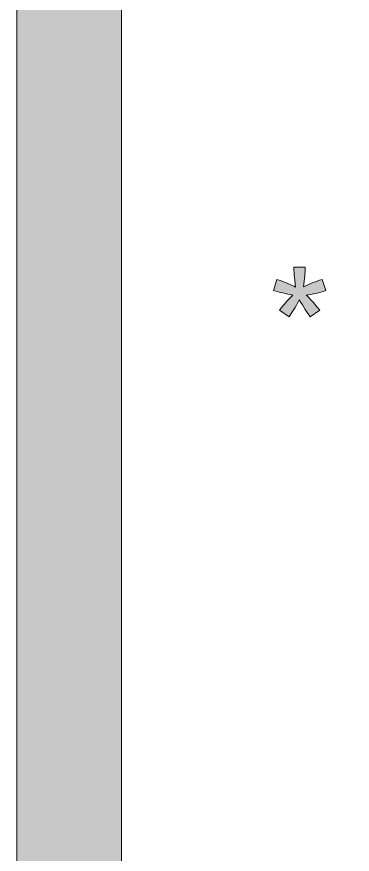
# Model space of a CAD drawing. Header units: inches. Extents: x -17.6 to 82.3, y -15.1 to 23.2.
# Drawn here: x 78.152 to 78.553, y -4.854 to -3.853 of the extents above; entities that cross this region are included whole.
import ezdxf

# ---------------------------------------------------------------- set-up
doc = ezdxf.new("R2010")
doc.units = ezdxf.units.IN
doc.header["$MEASUREMENT"] = 0
doc.layers.get('0').update_dxf_attribs({"lineweight": 0})
doc.layers.add('G-ANNO-TTLB', color=7, linetype='Continuous', lineweight=0)

# ---------------------------------------------------------------- blocks, each defined once
blk = doc.blocks.new('Block_3')
at = {"true_color": 0x000000, "transparency": 33554687}
h = blk.add_hatch(color=18, dxfattribs=at)
h.dxf.hatch_style = 2
edge = h.paths.add_edge_path()
edge.add_spline(control_points=[(78.4589, -4.1801), (78.4589, -4.1801), (78.4632, -4.1667), (78.4632, -4.1667), (78.4733, -4.1702), (78.4806, -4.1733), (78.4852, -4.1759), (78.484, -4.1644), (78.4833, -4.1565), (78.4833, -4.1522), (78.4833, -4.1522), (78.497, -4.1522), (78.497, -4.1522), (78.4969, -4.1585), (78.4961, -4.1663), (78.4948, -4.1758), (78.5014, -4.1725), (78.5088, -4.1694), (78.5173, -4.1667), (78.5173, -4.1667), (78.5216, -4.1801), (78.5216, -4.1801), (78.5136, -4.1828), (78.5057, -4.1846), (78.498, -4.1855), (78.5018, -4.1888), (78.5073, -4.1948), (78.5143, -4.2034), (78.5143, -4.2034), (78.5029, -4.2115), (78.5029, -4.2115), (78.4993, -4.2065), (78.4949, -4.1997), (78.4899, -4.1911), (78.4852, -4.2), (78.4811, -4.2068), (78.4776, -4.2115), (78.4776, -4.2115), (78.4664, -4.2034), (78.4664, -4.2034), (78.4737, -4.1943), (78.479, -4.1884), (78.4821, -4.1855), (78.474, -4.1839), (78.4662, -4.1821), (78.4589, -4.1801)], knot_values=[0, 0, 0, 0, 1, 1, 1, 2, 2, 2, 3, 3, 3, 4, 4, 4, 5, 5, 5, 6, 6, 6, 7, 7, 7, 8, 8, 8, 9, 9, 9, 10, 10, 10, 11, 11, 11, 12, 12, 12, 13, 13, 13, 14, 14, 14, 15, 15, 15, 15], degree=3, periodic=0)
blk.add_open_spline([(78.4589, -4.1801), (78.4589, -4.1801), (78.4632, -4.1667), (78.4632, -4.1667), (78.4733, -4.1702), (78.4806, -4.1733), (78.4852, -4.1759), (78.484, -4.1644), (78.4833, -4.1565), (78.4833, -4.1522), (78.4833, -4.1522), (78.497, -4.1522), (78.497, -4.1522), (78.4969, -4.1585), (78.4961, -4.1663), (78.4948, -4.1758), (78.5014, -4.1725), (78.5088, -4.1694), (78.5173, -4.1667), (78.5173, -4.1667), (78.5216, -4.1801), (78.5216, -4.1801), (78.5136, -4.1828), (78.5057, -4.1846), (78.498, -4.1855), (78.5018, -4.1888), (78.5073, -4.1948), (78.5143, -4.2034), (78.5143, -4.2034), (78.5029, -4.2115), (78.5029, -4.2115), (78.4993, -4.2065), (78.4949, -4.1997), (78.4899, -4.1911), (78.4852, -4.2), (78.4811, -4.2068), (78.4776, -4.2115), (78.4776, -4.2115), (78.4664, -4.2034), (78.4664, -4.2034), (78.4737, -4.1943), (78.479, -4.1884), (78.4821, -4.1855), (78.474, -4.1839), (78.4662, -4.1821), (78.4589, -4.1801)], degree=3, knots=[0, 0, 0, 0, 1, 1, 1, 2, 2, 2, 3, 3, 3, 4, 4, 4, 5, 5, 5, 6, 6, 6, 7, 7, 7, 8, 8, 8, 9, 9, 9, 10, 10, 10, 11, 11, 11, 12, 12, 12, 13, 13, 13, 14, 14, 14, 15, 15, 15, 15])
blk = doc.blocks.new('Block_2')
blk.add_blockref('Block_3', (0, 0))

msp = doc.modelspace()

# ---------------------------------------------------------------- hatches: boundary and pattern name
at = {"layer": 'G-ANNO-TTLB', "true_color": 0xff00ff, "transparency": 33554687}
h = msp.add_hatch(color=6, dxfattribs=at)
edge = h.paths.add_edge_path()
edge.add_spline(control_points=[(82.3393, 23.064), (82.3393, 23.064), (82.3393, -11.061), (82.3393, -11.061), (82.3393, -11.061), (78.1523, -11.061), (78.1523, -11.061), (78.1523, -11.061), (78.1523, 23.064), (78.1523, 23.064), (78.1523, 23.064), (82.3393, 23.064), (82.3393, 23.064)], knot_values=[0, 0, 0, 0, 1, 1, 1, 2, 2, 2, 3, 3, 3, 4, 4, 4, 4], degree=3, periodic=0)
edge = h.paths.add_edge_path()
edge.add_spline(control_points=[(82.2143, 22.939), (82.2143, 22.939), (78.2773, 22.939), (78.2773, 22.939), (78.2773, 22.939), (78.2773, -10.936), (78.2773, -10.936), (78.2773, -10.936), (82.2143, -10.936), (82.2143, -10.936), (82.2143, -10.936), (82.2143, 22.939), (82.2143, 22.939)], knot_values=[0, 0, 0, 0, 1, 1, 1, 2, 2, 2, 3, 3, 3, 4, 4, 4, 4], degree=3, periodic=0)
edge.add_line((82.2143, 22.939), (82.2143, 22.939))

# ---------------------------------------------------------------- linework, layer by layer
at = {"layer": 'G-ANNO-TTLB', "color": 6, "lineweight": 9, "true_color": 0xff00ff}
for p, q in [((78.1523, 23.064), (78.1523, -11.061)), ((78.2773, -10.936), (78.2773, 22.939))]:
    msp.add_line(p, q, dxfattribs=at)
at = {"layer": 'G-ANNO-TTLB'}
for points in [[(82.3393, 23.064), (82.3393, 23.064), (82.3393, -11.061), (82.3393, -11.061), (82.3393, -11.061), (78.1523, -11.061), (78.1523, -11.061), (78.1523, -11.061), (78.1523, 23.064), (78.1523, 23.064), (78.1523, 23.064), (82.3393, 23.064), (82.3393, 23.064)], [(82.2143, 22.939), (82.2143, 22.939), (78.2773, 22.939), (78.2773, 22.939), (78.2773, 22.939), (78.2773, -10.936), (78.2773, -10.936), (78.2773, -10.936), (82.2143, -10.936), (82.2143, -10.936), (82.2143, -10.936), (82.2143, 22.939), (82.2143, 22.939)]]:
    msp.add_open_spline(points, degree=3, knots=[0, 0, 0, 0, 1, 1, 1, 2, 2, 2, 3, 3, 3, 4, 4, 4, 4], dxfattribs=at)

# ---------------------------------------------------------------- block references
msp.add_blockref('Block_2', (0, 0))

doc.saveas('drawing.dxf')
